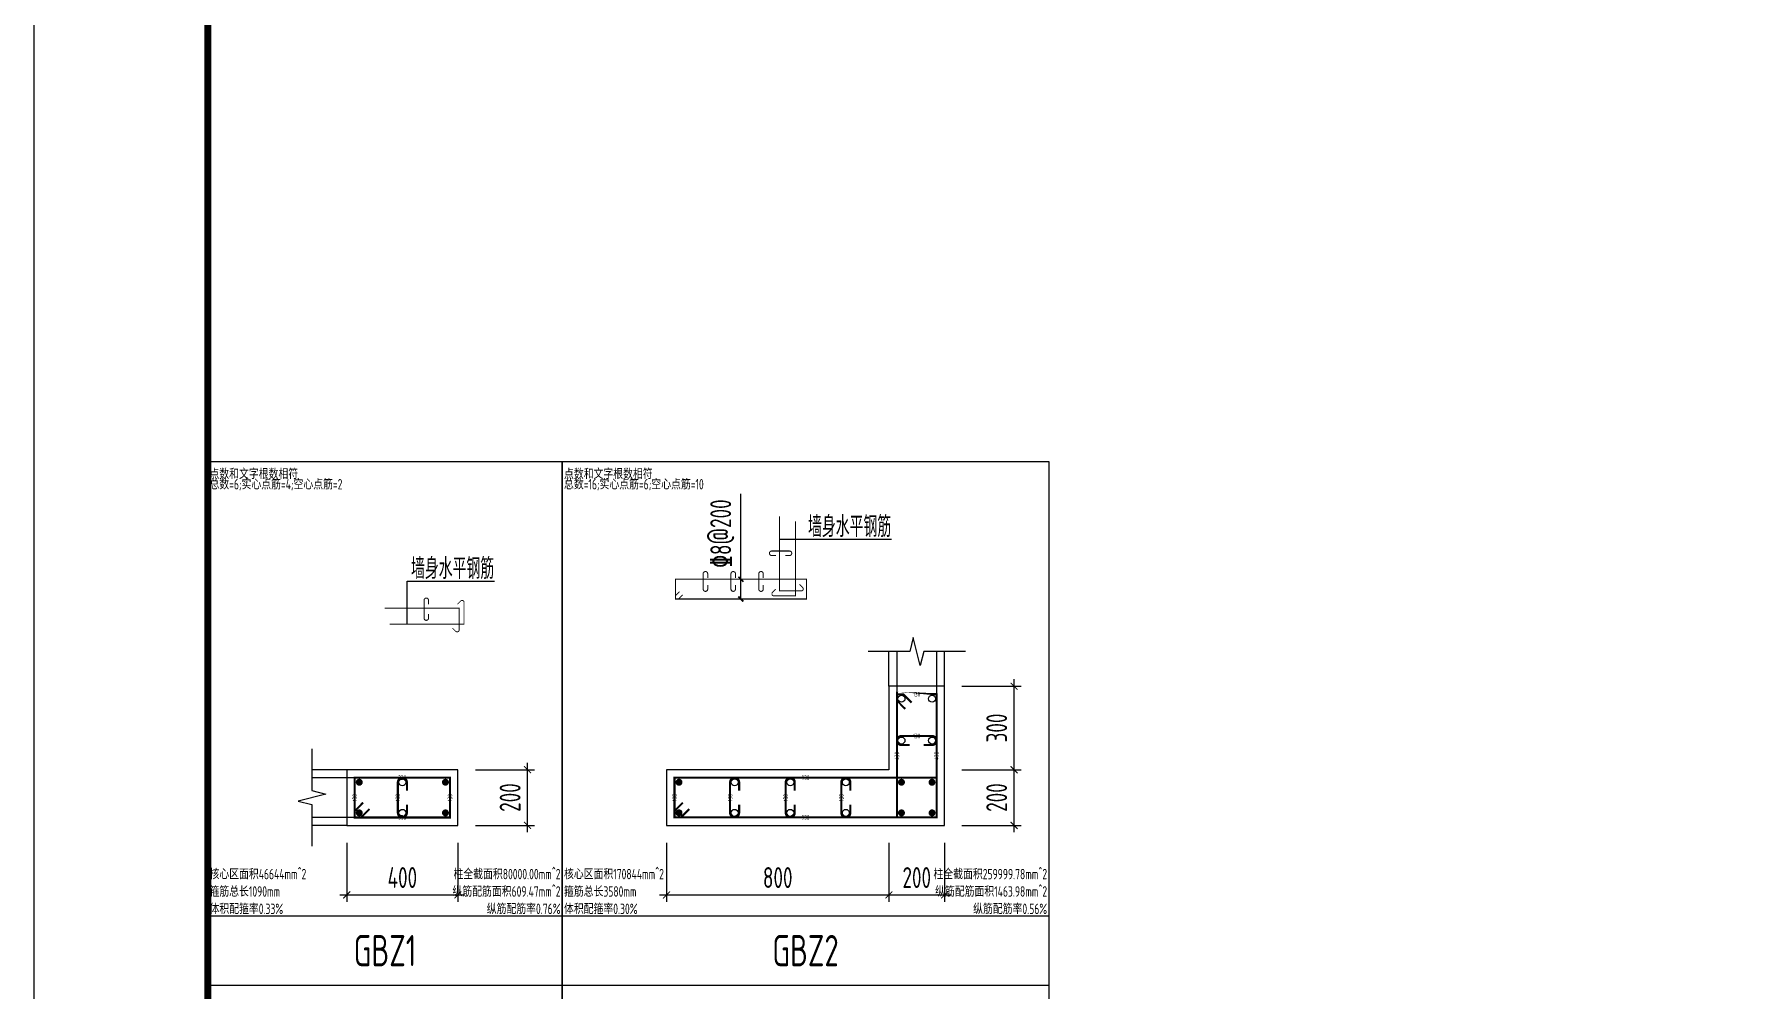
# Model space of a CAD drawing. Extents: x -1307975 to -76406, y -96289 to 379359.
# Drawn here: x -985836 to -961422, y 56256 to 70002 of the extents above; entities that cross this region are included whole.
import ezdxf
from ezdxf.enums import TextEntityAlignment as Align

# ---------------------------------------------------------------- set-up
doc = ezdxf.new("R2010")
doc.units = 0
doc.header["$LTSCALE"] = 1000
doc.layers.get('0').update_dxf_attribs({"linetype": 'CONTINUOUS'})
doc.layers.get('DEFPOINTS').update_dxf_attribs({"linetype": 'CONTINUOUS'})
for name, color, linetype in [('-TK', 7, 'CONTINUOUS'), ('COLU_DE_DIM', 3, 'CONTINUOUS'), ('COLU_DE_TH', 7, 'CONTINUOUS'), ('LABEL', 1, 'CONTINUOUS'), ('LINK', 6, 'CONTINUOUS'), ('LINK-INDEX', 6, 'CONTINUOUS'), ('link-墙筋', 6, 'CONTINUOUS'), ('REIN', 6, 'CONTINUOUS'), ('TAB', 7, 'CONTINUOUS'), ('TAB_TEXT', 7, 'CONTINUOUS'), ('TEXT25', 2, 'CONTINUOUS'), ('THIN', 7, 'CONTINUOUS'), ('z-计算配筋', 7, 'CONTINUOUS')]:
    doc.layers.add(name, color=color, linetype=linetype)
doc.layers.add('箍筋长度', color=3, linetype='CONTINUOUS', plot=False)
doc.layers.add('配箍校核', color=34, linetype='CONTINUOUS', plot=False)
doc.styles.add('BW_Rein', font='Tssdeng.shx', dxfattribs={"width": 0.7, "bigfont": 'hztxt.shx'})
doc.styles.add('TSSD_DIMENSION', font='Tssdeng.shx', dxfattribs={"width": 0.7, "bigfont": 'tssdchn.shx'})
doc.styles.add('TSSD_REIN', font='tssdeng.shx', dxfattribs={"width": 0.7, "height": 300, "bigfont": 'tssdchn.shx'})
doc.dimstyles.new('TSSD_25_100', dxfattribs={"dimtxt": 300, "dimasz": 100, "dimexe": 100, "dimexo": 250, "dimgap": 100, "dimtad": 1, "dimdec": 0, "dimlfac": 0.25, "dimzin": 0, "dimdsep": 46, "dimtxsty": 'TSSD_DIMENSION', "dimblk": 'ARCHTICK', "dimcen": 0, "dimdle": 100, "dimclrt": 7, "dimadec": 0, "dimazin": 0, "dimtfac": 1, "dimtdec": 0, "dimtix": 1, "dimtmove": 2, "dimatfit": 3, "dimldrblk": 'ARCHTICK', "dimfxl": 1, "dimtolj": 1, "dimtzin": 0, "dimarcsym": 0})

# ---------------------------------------------------------------- blocks, each defined once
blk = doc.blocks.new('_ArchTick')
at = {"color": 0, "linetype": 'ByBlock', "const_width": 0.15}
blk.add_lwpolyline([(-0.5, -0.5), (0.5, 0.5)], dxfattribs=at)
blk = doc.blocks.new('*D1734')
at = {"layer": 'COLU_DE_DIM', "color": 0, "lineweight": -2, "transparency": 16777216}
for p, q in [((-981336.278196119, 58373.65196199727), (-981336.278196119, 57523.65196199727)), ((-979736.2781960813, 58373.65196199727), (-979736.2781960813, 57523.65196199727)), ((-981436.278196119, 57623.65196199727), (-979636.2781960813, 57623.65196199727))]:
    blk.add_line(p, q, dxfattribs=at)
at = {"layer": 'DEFPOINTS', "color": 0, "transparency": 16777216}
for p in [(-981336.278196119, 58623.65196199727), (-979736.2781960813, 58623.65196199727), (-979736.2781960813, 57623.65196199727)]:
    blk.add_point(p, dxfattribs=at)
at = {"layer": 'COLU_DE_DIM', "color": 0, "lineweight": -2, "transparency": 16777216, "xscale": 100, "yscale": 100, "zscale": 100, "rotation": 180}
blk.add_blockref('_ArchTick', (-981336.278196119, 57623.65196199727), dxfattribs=at)
at = {"layer": 'COLU_DE_DIM', "color": 0, "lineweight": -2, "transparency": 16777216, "xscale": 100, "yscale": 100, "zscale": 100}
blk.add_blockref('_ArchTick', (-979736.2781960813, 57623.65196199727), dxfattribs=at)
at = {"layer": 'COLU_DE_DIM', "color": 7, "transparency": 16777216, "insert": (-980536.2781961001, 57873.65196199727), "char_height": 300, "attachment_point": 5, "style": 'TSSD_DIMENSION'}
blk.add_mtext('\\A1;400', dxfattribs=at)
blk = doc.blocks.new('*D1735')
at = {"layer": 'COLU_DE_DIM', "color": 0, "lineweight": -2, "transparency": 16777216}
for p, q in [((-979486.2781960813, 59423.65196200425), (-978636.2781960813, 59423.65196200425)), ((-978736.2781960813, 58523.65196199727), (-978736.2781960813, 59523.65196200425)), ((-979486.2781960813, 58623.65196199727), (-978636.2781960813, 58623.65196199727))]:
    blk.add_line(p, q, dxfattribs=at)
at = {"layer": 'DEFPOINTS', "color": 0, "transparency": 16777216}
for p in [(-979736.2781960813, 59423.65196200425), (-978736.2781960813, 59423.65196200425), (-979736.2781960813, 58623.65196199727)]:
    blk.add_point(p, dxfattribs=at)
at = {"layer": 'COLU_DE_DIM', "color": 0, "lineweight": -2, "transparency": 16777216, "xscale": 100, "yscale": 100, "zscale": 100}
for p, rotation in [((-978736.2781960813, 59423.65196200425), 90), ((-978736.2781960813, 58623.65196199727), 270)]:
    blk.add_blockref('_ArchTick', p, dxfattribs=dict(at, rotation=rotation))
at = {"layer": 'COLU_DE_DIM', "color": 7, "transparency": 16777216, "insert": (-978986.2781960813, 59023.6519620006), "char_height": 300, "attachment_point": 5, "rotation": 90, "style": 'TSSD_DIMENSION'}
blk.add_mtext('\\A1;200', dxfattribs=at)
blk = doc.blocks.new('*D1736')
at = {"layer": 'COLU_DE_DIM', "color": 0, "lineweight": -2, "transparency": 16777216}
for p, q in [((-976736.2781960814, 58373.65196375025), (-976736.2781960814, 57523.65196375025)), ((-973536.2826756199, 58373.65196375025), (-973536.2826756199, 57523.65196375025)), ((-976836.2781960814, 57623.65196375025), (-973436.2826756199, 57623.65196375025))]:
    blk.add_line(p, q, dxfattribs=at)
at = {"layer": 'DEFPOINTS', "color": 0, "transparency": 16777216}
for p in [(-976736.2781960814, 58623.65196375025), (-973536.2826756199, 58623.65196375025), (-973536.2826756199, 57623.65196375025)]:
    blk.add_point(p, dxfattribs=at)
at = {"layer": 'COLU_DE_DIM', "color": 0, "lineweight": -2, "transparency": 16777216, "xscale": 100, "yscale": 100, "zscale": 100, "rotation": 180}
blk.add_blockref('_ArchTick', (-976736.2781960814, 57623.65196375025), dxfattribs=at)
at = {"layer": 'COLU_DE_DIM', "color": 0, "lineweight": -2, "transparency": 16777216, "xscale": 100, "yscale": 100, "zscale": 100}
blk.add_blockref('_ArchTick', (-973536.2826756199, 57623.65196375025), dxfattribs=at)
at = {"layer": 'COLU_DE_DIM', "color": 7, "transparency": 16777216, "insert": (-975136.2804358506, 57873.65196375025), "char_height": 300, "attachment_point": 5, "style": 'TSSD_DIMENSION'}
blk.add_mtext('\\A1;800', dxfattribs=at)
blk = doc.blocks.new('*D1737')
at = {"layer": 'COLU_DE_DIM', "color": 0, "lineweight": -2, "transparency": 16777216}
for p, q in [((-973536.2826756199, 58373.65196375025), (-973536.2826756199, 57523.65196375025)), ((-972736.2826756199, 58373.65196375025), (-972736.2826756199, 57523.65196375025)), ((-973636.2826756199, 57623.65196375025), (-972636.2826756199, 57623.65196375025))]:
    blk.add_line(p, q, dxfattribs=at)
at = {"layer": 'DEFPOINTS', "color": 0, "transparency": 16777216}
for p in [(-973536.2826756199, 58623.65196375025), (-972736.2826756199, 58623.65196375025), (-972736.2826756199, 57623.65196375025)]:
    blk.add_point(p, dxfattribs=at)
at = {"layer": 'COLU_DE_DIM', "color": 0, "lineweight": -2, "transparency": 16777216, "xscale": 100, "yscale": 100, "zscale": 100, "rotation": 180}
blk.add_blockref('_ArchTick', (-973536.2826756199, 57623.65196375025), dxfattribs=at)
at = {"layer": 'COLU_DE_DIM', "color": 0, "lineweight": -2, "transparency": 16777216, "xscale": 100, "yscale": 100, "zscale": 100}
blk.add_blockref('_ArchTick', (-972736.2826756199, 57623.65196375025), dxfattribs=at)
at = {"layer": 'COLU_DE_DIM', "color": 7, "transparency": 16777216, "insert": (-973136.2826756199, 57873.65196375025), "char_height": 300, "attachment_point": 5, "style": 'TSSD_DIMENSION'}
blk.add_mtext('\\A1;200', dxfattribs=at)
blk = doc.blocks.new('*D1738')
at = {"layer": 'COLU_DE_DIM', "color": 0, "lineweight": -2, "transparency": 16777216}
for p, q in [((-972486.2826756022, 59423.6519655037), (-971636.2826756022, 59423.6519655037)), ((-971736.2826756022, 58523.65196375025), (-971736.2826756022, 59523.6519655037)), ((-972486.2826756022, 58623.65196375025), (-971636.2826756022, 58623.65196375025))]:
    blk.add_line(p, q, dxfattribs=at)
at = {"layer": 'DEFPOINTS', "color": 0, "transparency": 16777216}
for p in [(-972736.2826756022, 59423.6519655037), (-971736.2826756022, 59423.6519655037), (-972736.2826756022, 58623.65196375025)]:
    blk.add_point(p, dxfattribs=at)
at = {"layer": 'COLU_DE_DIM', "color": 0, "lineweight": -2, "transparency": 16777216, "xscale": 100, "yscale": 100, "zscale": 100}
for p, rotation in [((-971736.2826756022, 59423.6519655037), 90), ((-971736.2826756022, 58623.65196375025), 270)]:
    blk.add_blockref('_ArchTick', p, dxfattribs=dict(at, rotation=rotation))
at = {"layer": 'COLU_DE_DIM', "color": 7, "transparency": 16777216, "insert": (-971986.2826756022, 59023.65196462681), "char_height": 300, "attachment_point": 5, "rotation": 90, "style": 'TSSD_DIMENSION'}
blk.add_mtext('\\A1;200', dxfattribs=at)
blk = doc.blocks.new('*D1739')
at = {"layer": 'COLU_DE_DIM', "color": 0, "lineweight": -2, "transparency": 16777216}
for p, q in [((-972486.2826756022, 60623.65196596191), (-971636.2826756022, 60623.65196596191)), ((-971736.2826756022, 59323.6519655037), (-971736.2826756022, 60723.65196596191)), ((-972486.2826756022, 59423.6519655037), (-971636.2826756022, 59423.6519655037))]:
    blk.add_line(p, q, dxfattribs=at)
at = {"layer": 'DEFPOINTS', "color": 0, "transparency": 16777216}
for p in [(-972736.2826756022, 60623.65196596191), (-971736.2826756022, 60623.65196596191), (-972736.2826756022, 59423.6519655037)]:
    blk.add_point(p, dxfattribs=at)
at = {"layer": 'COLU_DE_DIM', "color": 0, "lineweight": -2, "transparency": 16777216, "xscale": 100, "yscale": 100, "zscale": 100}
for p, rotation in [((-971736.2826756022, 60623.65196596191), 90), ((-971736.2826756022, 59423.6519655037), 270)]:
    blk.add_blockref('_ArchTick', p, dxfattribs=dict(at, rotation=rotation))
at = {"layer": 'COLU_DE_DIM', "color": 7, "transparency": 16777216, "insert": (-971986.2826756022, 60023.65196573264), "char_height": 300, "attachment_point": 5, "rotation": 90, "style": 'TSSD_DIMENSION'}
blk.add_mtext('\\A1;300', dxfattribs=at)
blk = doc.blocks.new('A1')
blk.add_lwpolyline([(0, 59400), (0, 0), (84100, 0), (84100, 59400)], close=True)
at = {"const_width": 100}
blk.add_lwpolyline([(2500, 58400), (2500, 1000), (83100, 1000), (83100, 58400)], close=True, dxfattribs=at)

msp = doc.modelspace()

# ---------------------------------------------------------------- linework, layer by layer
at = {"layer": 'COLU_DE_TH'}
for points in [[(-972736.2826756199, 60623.65196596191), (-973536.2826756199, 60623.6519659902), (-973536.282675619, 59423.6519655037), (-976736.2781960813, 59423.65196375025), (-976736.2781399617, 58623.65196375025), (-972736.282675619, 58623.6519619968), (-972736.2826756199, 60623.65196596191)], [(-981336.278196119, 59423.65196200425), (-981336.2781961218, 58623.65196199727), (-979736.2781960813, 58623.65196200798), (-979736.2781960864, 59423.65196200518), (-981336.278196119, 59423.65196200425)]]:
    msp.add_lwpolyline(points, close=True, dxfattribs=at)
at = {"layer": 'LABEL'}
msp.add_line((-975666.3626210686, 61878.10211281513), (-975666.3626741194, 63390.60211380129), dxfattribs=at)
at = {"layer": 'LABEL', "const_width": 25}
for points in [[(-975630.9713522147, 62127.7457453158), (-975701.7213522147, 62198.4566828158)], [(-975630.9713522147, 61842.7457453158), (-975701.7213522147, 61913.4566828158)]]:
    msp.add_lwpolyline(points, dxfattribs=at)
at = {"layer": 'LINK', "const_width": 30}
for points in [[(-973301.282675641, 60296.72808441997), (-973421.2826756214, 60416.72808443953), (-973421.2826756213, 60508.65196598577), (-972851.2826756198, 60508.65196596563), (-972851.2826756194, 58738.65196204884), (-973421.2826756205, 58738.65196229867), (-973421.2826756213, 60508.65196598577), (-973329.358794049, 60508.65196598205), (-973209.3587940686, 60388.65196596237)], [(-981009.3543145749, 58858.65196200192), (-981129.3543145714, 58738.65196199843), (-981221.2781961211, 58738.65196199832), (-981221.2781961189, 59308.6519620039), (-979851.2781960869, 59308.65196200425), (-979851.2781960831, 58738.65196200751), (-981221.2781961211, 58738.65196199832), (-981221.2781961187, 58830.57584354037), (-981101.2781961221, 58950.57584354386)], [(-976409.3542739055, 58858.65196784318), (-976529.3542697222, 58738.65196365991), (-976621.2781480276, 58738.65196369996), (-976621.2781880127, 59308.65196381288), (-972851.2826756189, 59308.65196587879), (-972851.2826756187, 58738.65196204733), (-976621.2781480276, 58738.65196369996), (-976621.2781544751, 58830.57584200369), (-976501.2781586584, 58950.57584618707)]]:
    msp.add_lwpolyline(points, dxfattribs=at)
for points in [[(-973036.2826756177, 59778.65196164593), (-972916.2826756177, 59778.65196164593, 1), (-972916.2826756177, 59908.65196164593), (-973356.2826756181, 59908.65196164593, 1), (-973356.2826756181, 59778.65196164593), (-973236.2826756181, 59778.65196164593)], [(-980471.278196104, 59123.65196200018), (-980471.278196104, 59243.65196200018, 1), (-980601.278196104, 59243.65196200018), (-980601.2781961012, 58803.65196200309, 1), (-980471.2781961012, 58803.65196200309), (-980471.2781961012, 58923.65196200309)], [(-975691.2793064958, 59123.65201996802), (-975691.2793064958, 59243.65201996802, 1), (-975821.2793064958, 59243.65201996802), (-975821.27927563, 58803.65201979084, 1), (-975691.27927563, 58803.65201979084), (-975691.27927563, 58923.65201979084)], [(-974891.2804295372, 59123.65199278505), (-974891.2804295372, 59243.65199278505, 1), (-975021.2804295372, 59243.65199278505), (-975021.2804141042, 58803.65199102962, 1), (-974891.2804141042, 58803.65199102962), (-974891.2804141042, 58923.65199102962)], [(-974091.2815525787, 59123.65196560195), (-974091.2815525787, 59243.65196560195, 1), (-974221.2815525787, 59243.65196560195), (-974221.2815525784, 58803.6519622684, 1), (-974091.2815525784, 58803.6519622684), (-974091.2815525784, 58923.6519622684)]]:
    msp.add_lwpolyline(points, format="xyb", dxfattribs=at)
at = {"layer": 'LINK-INDEX', "const_width": 15.00000095367432}
for points in [[(-975162.8748219733, 62503.4474372234), (-975222.8748219733, 62503.4474372234, -1), (-975222.8748219733, 62568.4474372234), (-974967.1673964483, 62568.44743722479, -1), (-974967.1673964483, 62503.44743722479), (-975027.1673964483, 62503.44743722479)], [(-976143.8620761211, 62180.60214140674), (-976143.8620761211, 62240.60214140674, 1), (-976208.8620761211, 62240.60214140674), (-976208.8620606882, 62020.60214131814, 1), (-976143.8620606882, 62020.60214131814), (-976143.8620606882, 62080.60214131814)], [(-975743.8626376418, 62180.60212781525), (-975743.8626376418, 62240.60212781525, 1), (-975808.8626376418, 62240.60212781525), (-975808.8626299254, 62020.60212693748, 1), (-975743.8626299254, 62020.60212693748), (-975743.8626299254, 62080.60212693748)], [(-975343.8631991625, 62180.60211422364), (-975343.8631991625, 62240.60211422364, 1), (-975408.8631991625, 62240.60211422364), (-975408.8631991625, 62020.60211255681, 1), (-975343.8631991625, 62020.60211255681), (-975343.8631991625, 62080.60211255681)], [(-980159.6136800926, 61799.59901330143), (-980159.6136800926, 61859.59901330143, 1), (-980224.6136800926, 61859.59901330143), (-980224.613680094, 61603.89158777648, 1), (-980159.613680094, 61603.89158777648), (-980159.613680094, 61663.89158777648)]]:
    msp.add_lwpolyline(points, format="xyb", dxfattribs=at)
msp.add_lwpolyline([(-976502.8995521031, 61938.10211526474), (-976562.8995500469, 61878.1021132085), (-976608.8614891698, 61878.10211322806), (-976608.8615091624, 62163.10211328499), (-974723.8637529653, 62163.10211431794), (-974723.8637529653, 61878.10211240163), (-976608.8614891698, 61878.10211322806), (-976608.8614923964, 61924.06405240786), (-976548.8614944527, 61984.06405446411)], dxfattribs=at)
at = {"layer": 'LINK-INDEX', "color": 1, "const_width": 20}
for points in [[(-973421.2826755858, 60408.65196596202), (-973421.2826755858, 61123.65196596202)], [(-972851.2826755858, 60408.65196596202), (-972851.2826755858, 61123.65196596202)], [(-981121.2781961191, 59308.65196200425), (-981836.278196119, 59308.65196200425)], [(-981121.2781961191, 58738.65196200425), (-981836.278196119, 58738.65196200425)]]:
    msp.add_lwpolyline(points, dxfattribs=at)
at = {"layer": 'link-墙筋', "color": 152, "const_width": 12.5}
for points in [[(-974879.8335139358, 62994.01021111046), (-974879.8335139358, 61924.01021111046), (-975195.5079914483, 61924.01021111046, -0.414213562373095), (-975219.5079914483, 61948.01021111046), (-975219.5079914483, 61956.49549248477, -0.198912367379658), (-975212.4785541969, 61973.46605523315), (-975166.5166134199, 62019.4279960104)], [(-975109.667396494, 63064.87974092586), (-975109.667396494, 61994.87974092586), (-974793.992918981, 61994.87974092586, 0.414213562373095), (-974769.992918981, 62018.87974092586), (-974769.992918981, 62027.36502230016, 0.198912367379658), (-974777.0223562329, 62044.33558504854), (-974822.9842970099, 62090.29752582579)], [(-980718.8475226318, 61516.55770526396), (-979648.8475226318, 61516.55770526396), (-979648.8475226318, 61832.23218277644, 0.414213562373095), (-979672.8475226318, 61856.23218277644), (-979681.3328040061, 61856.23218277644, 0.198912367379658), (-979698.3033667544, 61849.20274552505), (-979744.2653075317, 61803.24080474803)], [(-980789.7170524471, 61746.39158782212), (-979719.7170524471, 61746.39158782212), (-979719.7170524471, 61430.71711030917, -0.414213562373095), (-979743.7170524471, 61406.71711030917), (-979752.2023338214, 61406.71711030917, -0.198912367379658), (-979769.1728965698, 61413.74654756102), (-979815.1348373471, 61459.70848833804)]]:
    msp.add_lwpolyline(points, format="xyb", dxfattribs=at)
at = {"layer": 'REIN', "const_width": 50}
for points in [[(-981181.2781961187, 59243.65196200379, 1), (-981131.2781961187, 59243.65196200379, 1), (-981181.2781961187, 59243.65196200379)], [(-979941.2781960893, 59243.65196200414, 1), (-979891.2781960893, 59243.65196200414, 1), (-979941.2781960893, 59243.65196200414)], [(-976581.2781834543, 59243.6519638485, 1), (-976531.2781834543, 59243.6519638485, 1), (-976581.2781834543, 59243.6519638485)], [(-973381.2826756202, 59243.65196560242, 1), (-973331.2826756202, 59243.65196560242, 1), (-973381.2826756202, 59243.65196560242)], [(-972941.2826756189, 59243.65196584351, 1), (-972891.2826756189, 59243.65196584351, 1), (-972941.2826756189, 59243.65196584351)], [(-981181.2781961204, 58803.65196199878, 1), (-981131.2781961204, 58803.65196199878, 1), (-981181.2781961204, 58803.65196199878)], [(-979941.2781960865, 58803.65196200705, 1), (-979891.2781960865, 58803.65196200705, 1), (-979941.2781960865, 58803.65196200705)], [(-976581.2781525885, 58803.65196367132, 1), (-976531.2781525885, 58803.65196367132, 1), (-976581.2781525885, 58803.65196367132)], [(-973381.2826756199, 58803.65196226875, 1), (-973331.2826756199, 58803.65196226875, 1), (-973381.2826756199, 58803.65196226875)], [(-972941.2826756185, 58803.65196207562, 1), (-972891.2826756185, 58803.65196207562, 1), (-972941.2826756185, 58803.65196207562)]]:
    msp.add_lwpolyline(points, format="xyb", close=True, dxfattribs=at)
at = {"layer": 'REIN'}
for centre in [(-973356.2826756183, 60443.65196164325), (-972916.2826756181, 60443.65196164325), (-973356.2826756181, 59843.65196164593), (-972916.2826756178, 59843.65196164593), (-980536.278196104, 59243.65196200018), (-975756.2792910633, 59243.65203541156), (-974956.2804218212, 59243.652026764), (-974156.281552579, 59243.65196199773), (-980536.2781961012, 58803.65196200309), (-975756.2792910625, 58803.65203541191), (-974956.2804218202, 58803.65202676435), (-974156.2815525781, 58803.65196199808)]:
    msp.add_circle(centre, 50, dxfattribs=at)
at = {"layer": 'TAB'}
for points in [[(-983336.2781961218, 63853.20174914377), (-978236.2781960813, 63853.20174914377), (-978236.2781960813, 53323.65196199727), (-983336.2781961218, 53323.65196199727), (-983336.2781961218, 63853.20174914377), (-983336.2781961218, 57323.65196199727), (-978236.2781960813, 57323.65196199727), (-978236.2781960813, 56323.65196199727), (-983336.2781961218, 56323.65196199727), (-983336.2781961218, 55323.65196199727), (-978236.2781960813, 55323.65196199727), (-978236.2781960813, 54323.65196199727), (-983336.2781961218, 54323.65196199727)], [(-978236.2781960813, 63853.20174914377), (-971236.2826756022, 63853.20174914377), (-971236.2826756022, 53323.65196199727), (-978236.2781960813, 53323.65196199727), (-978236.2781960813, 63853.20174914377), (-978236.2781960813, 57323.65196199727), (-971236.2826756022, 57323.65196199727), (-971236.2826756022, 56323.65196199727), (-978236.2781960813, 56323.65196199727), (-978236.2781960813, 55323.65196199727), (-971236.2826756022, 55323.65196199727), (-971236.2826756022, 54323.65196199727), (-978236.2781960813, 54323.65196199727)]]:
    msp.add_lwpolyline(points, dxfattribs=at)
at = {"layer": 'THIN'}
for p, q in [((-973536.2826756199, 60623.6519659902), (-973536.2826756022, 61123.6519659902)), ((-972736.2826756199, 60623.65196596191), (-972736.2826756022, 61123.65196596191)), ((-981336.278196119, 59423.65196200425), (-981836.278196119, 59423.651962006)), ((-981336.2781961218, 58623.65196199727), (-981836.2781961218, 58623.65196199901))]:
    msp.add_line(p, q, dxfattribs=at)
for points in [[(-972436.2826756022, 61123.65196595131), (-973036.2826756022, 61123.6519659725), (-973086.2826756093, 60923.65196597436), (-973186.2826755951, 61323.65196597786), (-973236.2826756022, 61123.6519659796), (-973836.2826756022, 61123.65196600079)], [(-981836.278196118, 59723.651962006), (-981836.27819612, 59123.65196200251), (-981636.2781961203, 59073.65196200204), (-982036.2781961205, 58973.65196200297), (-981836.2781961208, 58923.65196200251), (-981836.2781961228, 58323.65196199901)]]:
    msp.add_lwpolyline(points, dxfattribs=at)
at = {"layer": 'z-计算配筋'}
for p, q in [((-975109.667396494, 62736.77114246308), (-973498.6813568242, 62736.77114246308)), ((-980464.8147629804, 61516.55770526396), (-980464.8147629804, 62134.23525166593)), ((-980464.8147629804, 62134.23525166593), (-979210.1735304806, 62134.23525166593))]:
    msp.add_line(p, q, dxfattribs=at)

# ---------------------------------------------------------------- block references
at = {"layer": '-TK'}
msp.add_blockref('A1', (-985836.2781961218, 41794.10217485076), dxfattribs=at)

# ---------------------------------------------------------------- texts
at = {"layer": 'TAB_TEXT', "style": 'TSSD_REIN', "width": 0.7}
for s, p in [('GBZ1', (-980786.2781961015, 56823.65196199727)), ('GBZ2', (-974736.2804358418, 56823.65196199727))]:
    msp.add_text(s, height=450, dxfattribs=at).set_placement(p, align=Align.MIDDLE)
at = {"layer": 'TEXT25', "style": 'TSSD_REIN', "width": 0.7}
msp.add_text('%%1328@200', height=300, rotation=89.99999846476551, dxfattribs=at).set_placement((-975716.36263694, 62330.60211204761), align=Align.BOTTOM_LEFT)
at = {"layer": 'z-计算配筋', "style": 'TSSD_REIN', "width": 0.7}
for p in [(-974102.1070354015, 62919.7941469209), (-979813.5992090579, 62317.25825612375)]:
    msp.add_text('墙身水平钢筋', height=300, dxfattribs=at).set_placement(p, align=Align.MIDDLE_CENTER)
at = {"layer": '箍筋长度', "style": 'BW_Rein', "width": 0.7}
for s, rotation, p in [('138', 359.999999997976, (-973136.2826756199, 60508.6519659757)), ('438', 90.00000000003001, (-973421.2826756209, 59623.65196414161)), ('438', 90.00000000003335, (-972851.2826756192, 59623.6519640066)), ('938', 3.139726223166679e-08, (-974736.2804318167, 59308.65196484583)), ('138', 89.99999999977489, (-981221.2781961199, 59023.65196200118)), ('138', 90.00000000036684, (-980601.2781961026, 59023.65196200344)), ('138', 90.00000000036684, (-979851.278196085, 59023.65196200616)), ('138', 90.00000401924784, (-976621.2781680201, 59023.65196375655)), ('138', 90.00000401928116, (-975821.2792910628, 59023.65196380039)), ('138', 90.00000200963642, (-975021.2804218207, 59023.65196384423)), ('138', 90.00000000001667, (-974221.2815525786, 59023.65196388806)), ('938', 359.9999999748837, (-974736.2804118239, 58738.65196287364))]:
    msp.add_text(s, height=65, rotation=rotation, dxfattribs=at).set_placement(p, align=Align.MIDDLE_CENTER)
for s, p in [('138', (-973136.2826756195, 59908.65196164593)), ('338', (-980536.2781961025, 59308.65196200408)), ('338', (-980536.2781961018, 58738.65196200291))]:
    msp.add_text(s, height=65, dxfattribs=at).set_placement(p, align=Align.MIDDLE_CENTER)
at = {"layer": '配箍校核', "style": 'BW_Rein', "width": 0.7}
for s, p in [('点数和文字根数相符', (-983311.2781961218, 63603.20174914377)), ('点数和文字根数相符', (-978211.2781960813, 63603.20174914377)), ('总数=6;实心点筋=4;空心点筋=2', (-983311.2781961218, 63453.20174914377)), ('总数=16;实心点筋=6;空心点筋=10', (-978211.2781960813, 63453.20174914377)), ('核心区面积46644mm^ 2', (-983311.2781961218, 57848.65196199727)), ('核心区面积170844mm^ 2', (-978211.2781960813, 57848.65196199727)), ('箍筋总长1090mm', (-983311.2781961218, 57598.65196199727)), ('箍筋总长3580mm', (-978211.2781960813, 57598.65196199727)), ('体积配箍率0.33%', (-983311.2781961218, 57348.65196199727)), ('体积配箍率0.30%', (-978211.2781960813, 57348.65196199727))]:
    msp.add_text(s, height=150, dxfattribs=at).set_placement(p)
for s, p in [('柱全截面积80000.00mm^ 2', (-978261.2781960813, 57848.65196199727)), ('柱全截面积259999.78mm^ 2', (-971261.2826756022, 57848.65196199727)), ('纵筋配筋面积609.47mm^ 2', (-978261.2781960813, 57598.65196199727)), ('纵筋配筋面积1463.98mm^ 2', (-971261.2826756022, 57598.65196199727)), ('纵筋配筋率0.76%', (-978261.2781960813, 57348.65196199727)), ('纵筋配筋率0.56%', (-971261.2826756022, 57348.65196199727))]:
    msp.add_text(s, height=150, dxfattribs=at).set_placement(p, align=Align.RIGHT)

# ---------------------------------------------------------------- dimensions: what is measured, and where the dimension line sits
at = {"layer": 'COLU_DE_DIM'}
for base, p1, p2, picture, middle in [((-971736.2826756022, 60623.65196596191), (-972736.2826756022, 59423.6519655037), (-972736.2826756022, 60623.65196596191), '*D1739', (-971986.2826756022, 60023.65196573264)), ((-978736.2781960813, 59423.65196200425), (-979736.2781960813, 58623.65196199727), (-979736.2781960813, 59423.65196200425), '*D1735', (-978986.2781960813, 59023.6519620006)), ((-971736.2826756022, 59423.6519655037), (-972736.2826756022, 58623.65196375025), (-972736.2826756022, 59423.6519655037), '*D1738', (-971986.2826756022, 59023.65196462681))]:
    dim = msp.add_linear_dim(base=base, p1=p1, p2=p2, angle=89.9999998932783, dimstyle='TSSD_25_100', dxfattribs=at)
    dim.commit()
    dim.dimension.update_dxf_attribs({"geometry": picture, "text_midpoint": middle})
for base, p1, p2, picture, middle in [((-979736.2781960813, 57623.65196199727), (-981336.278196119, 58623.65196199727), (-979736.2781960813, 58623.65196199727), '*D1734', (-980536.2781961001, 57873.65196199727)), ((-973536.2826756199, 57623.65196375025), (-976736.2781960814, 58623.65196375025), (-973536.2826756199, 58623.65196375025), '*D1736', (-975136.2804358506, 57873.65196375025)), ((-972736.2826756199, 57623.65196375025), (-973536.2826756199, 58623.65196375025), (-972736.2826756199, 58623.65196375025), '*D1737', (-973136.2826756199, 57873.65196375025))]:
    dim = msp.add_linear_dim(base=base, p1=p1, p2=p2, dimstyle='TSSD_25_100', dxfattribs=at)
    dim.commit()
    dim.dimension.update_dxf_attribs({"geometry": picture, "text_midpoint": middle})

doc.saveas('drawing.dxf')
